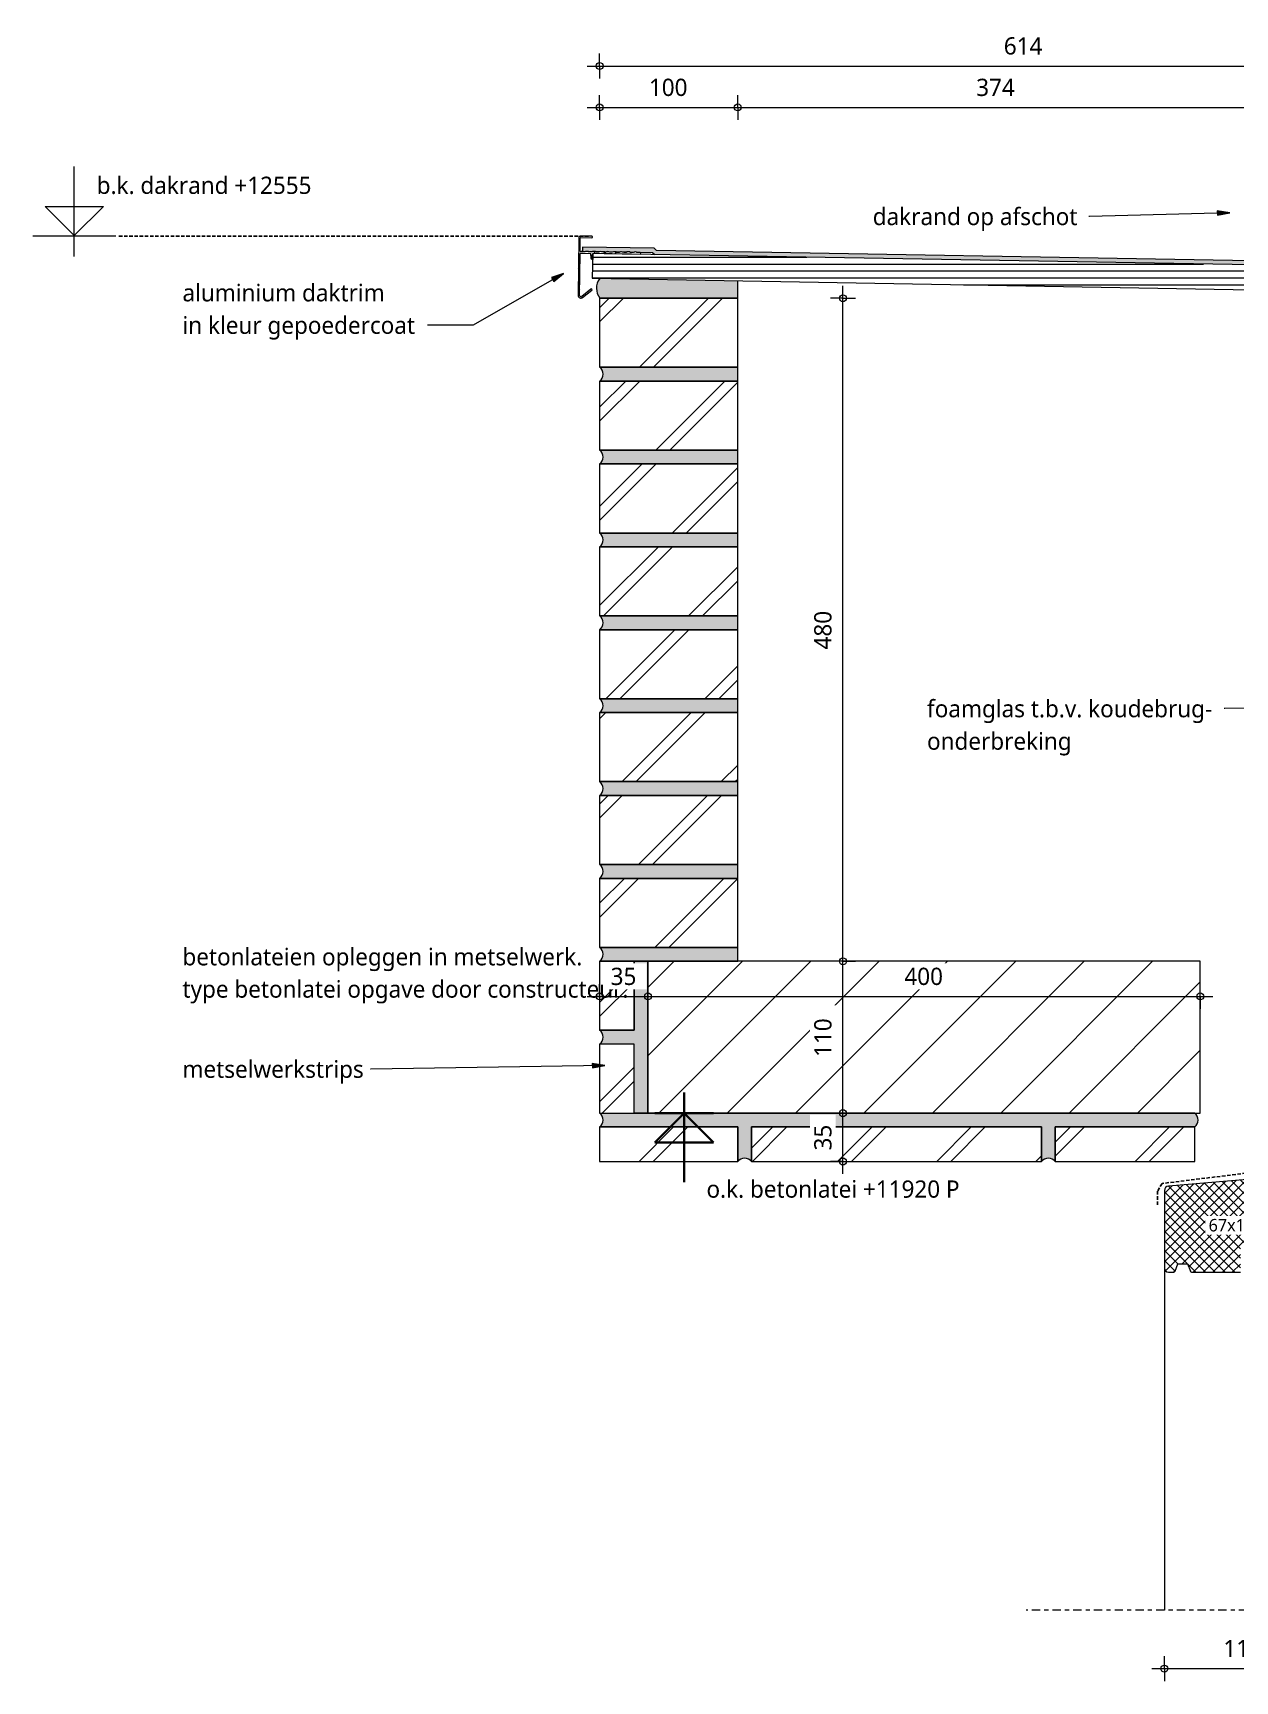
# Model space of a CAD drawing. Header units: millimetres. Extents: x -435 to 27166, y -19117 to 26500.
# Drawn here: x 7078 to 7949, y 6279 to 7472 of the extents above; entities that cross this region are included whole.
import ezdxf

# ---------------------------------------------------------------- set-up
doc = ezdxf.new("R2010")
doc.units = ezdxf.units.MM
doc.linetypes.add('MV_center', pattern=[15, 6, -3, 3, -3])
doc.linetypes.add('MV_hidden', pattern=[3.75, 2.5, -1.25])
for name, color, linetype, lineweight in [('A-ANNO-DIMS', 211, 'Continuous', 13), ('A-ANNO-DIMS-5', 211, 'Continuous', 13), ('A-DETL', 90, 'Continuous', 13), ('A-DETL-GENF', 92, 'Continuous', 18), ('G-ANNO-TEXT', 231, 'Continuous', 13)]:
    doc.layers.add(name, color=color, linetype=linetype, lineweight=lineweight)
doc.styles.add('Segoe UI_2', font='segoeui.ttf', dxfattribs={"height": 9})
doc.styles.add('Segoe UI_3', font='segoeui.ttf', dxfattribs={"height": 12.5})
doc.dimstyles.new('2_5_mm_4', dxfattribs={"dimscale": 304.8, "dimtxt": 13.092049, "dimasz": 0.016404, "dimexe": 0.029528, "dimexo": 0.0625, "dimgap": 0.014764, "dimtad": 1, "dimdec": 0, "dimzin": 0, "dimdsep": 46, "dimtxsty": 'Segoe UI_3', "dimblk1": 'DOTBLANK', "dimblk2": 'DOTBLANK', "dimsah": 1, "dimcen": 0.09, "dimdle": 0.029528, "dimazin": 0, "dimtfac": 1, "dimtdec": 4, "dimtix": 1, "dimtmove": 0, "dimatfit": 3, "dimfxl": 0.029528, "dimfxlon": 1, "dimtvp": 1, "dimtfill": 1, "dimtolj": 1, "dimtzin": 0, "dimarcsym": 2})
pattern_1 = [(45, (0, 0), (-35.92102, 35.92102), []), (45, (10.16, 0), (-35.92102, 35.92102), [])]

# ---------------------------------------------------------------- blocks, each defined once
blk = doc.blocks.new('NLRS_00_DI_maskeer - Type 1-4234982-Details Appartement')
at = {"layer": 'A-DETL-GENF', "linetype": 'MV_center'}
blk.add_line((420, 0), (-100, 0), dxfattribs=at)
blk = doc.blocks.new('DIMBLOCK449-Details Appartement')
at = {"layer": 'A-ANNO-DIMS-5'}
for p, q in [((7488.8, 7418.4), (7488.8, 7427.4)), ((7588.8, 7418.4), (7588.8, 7427.4)), ((7479.8, 7418.4), (7588.8, 7418.4)), ((7488.8, 7418.4), (7488.8, 7409.4)), ((7588.8, 7418.4), (7588.8, 7409.4))]:
    blk.add_line(p, q, dxfattribs=at)
for centre in [(7488.8, 7418.4), (7588.8, 7418.4)]:
    blk.add_circle(centre, 2.5, dxfattribs=at)
at = {"layer": 'A-ANNO-DIMS-5', "color": 0, "insert": (7524.5, 7439.2), "char_height": 12.5, "width": 34.277, "attachment_point": 1, "line_spacing_factor": 1.142579, "style": 'Segoe UI_3', "bg_fill": 3, "box_fill_scale": 1.25, "bg_fill_color": 9, "bg_fill_true_color": 13158600, "bg_fill_transparency": 0}
blk.add_mtext('100', dxfattribs=at)
blk = doc.blocks.new('_DotBlank')
at = {"color": 0, "linetype": 'ByBlock', "lineweight": -2}
blk.add_line((-0.5, 0), (-1, 0), dxfattribs=at)
blk.add_circle((0, 0), 0.5, dxfattribs=at)
blk = doc.blocks.new('DIMBLOCK450-Details Appartement')
at = {"layer": 'A-ANNO-DIMS-5'}
for p, q in [((7588.8, 7418.4), (7588.8, 7427.4)), ((7962.8, 7418.4), (7962.8, 7427.4)), ((7588.8, 7418.4), (7962.8, 7418.4)), ((7588.8, 7418.4), (7588.8, 7409.4)), ((7962.8, 7418.4), (7962.8, 7409.4))]:
    blk.add_line(p, q, dxfattribs=at)
for centre in [(7588.8, 7418.4), (7962.8, 7418.4)]:
    blk.add_circle(centre, 2.5, dxfattribs=at)
at = {"layer": 'A-ANNO-DIMS-5', "color": 0, "insert": (7761.5, 7439.2), "char_height": 12.5, "width": 34.277, "attachment_point": 1, "line_spacing_factor": 1.142579, "style": 'Segoe UI_3', "bg_fill": 3, "box_fill_scale": 1.25, "bg_fill_color": 9, "bg_fill_true_color": 13158600, "bg_fill_transparency": 0}
blk.add_mtext('374', dxfattribs=at)
blk = doc.blocks.new('DIMBLOCK452-Details Appartement')
at = {"layer": 'A-ANNO-DIMS-5'}
for p, q in [((7888.8, 6288.2), (8011.8, 6288.2)), ((7897.8, 6288.2), (7897.8, 6297.2)), ((7897.8, 6288.2), (7897.8, 6279.2)), ((8011.8, 6288.2), (8011.8, 6297.2)), ((8011.8, 6288.2), (8011.8, 6279.2))]:
    blk.add_line(p, q, dxfattribs=at)
for centre in [(7897.8, 6288.2), (8011.8, 6288.2)]:
    blk.add_circle(centre, 2.5, dxfattribs=at)
at = {"layer": 'A-ANNO-DIMS-5', "color": 0, "insert": (7940.5, 6309), "char_height": 12.5, "width": 34.277, "attachment_point": 1, "line_spacing_factor": 1.142579, "style": 'Segoe UI_3', "bg_fill": 3, "box_fill_scale": 1.25, "bg_fill_color": 9, "bg_fill_true_color": 13158600, "bg_fill_transparency": 0}
blk.add_mtext('114', dxfattribs=at)
blk = doc.blocks.new('DIMBLOCK458-Details Appartement')
at = {"layer": 'A-ANNO-DIMS-5'}
for p, q in [((7488.8, 7448.4), (7488.8, 7457.4)), ((8102.8, 7448.4), (8102.8, 7457.4)), ((7479.8, 7448.4), (8102.8, 7448.4)), ((7488.8, 7448.4), (7488.8, 7439.4)), ((8102.8, 7448.4), (8102.8, 7439.4))]:
    blk.add_line(p, q, dxfattribs=at)
for centre in [(7488.8, 7448.4), (8102.8, 7448.4)]:
    blk.add_circle(centre, 2.5, dxfattribs=at)
at = {"layer": 'A-ANNO-DIMS-5', "color": 0, "insert": (7781.5, 7469.2), "char_height": 12.5, "width": 34.277, "attachment_point": 1, "line_spacing_factor": 1.142579, "style": 'Segoe UI_3', "bg_fill": 3, "box_fill_scale": 1.25, "bg_fill_color": 9, "bg_fill_true_color": 13158600, "bg_fill_transparency": 0}
blk.add_mtext('614', dxfattribs=at)
blk = doc.blocks.new('DIMBLOCK460-Details Appartement')
at = {"layer": 'A-ANNO-DIMS-5'}
for p, q in [((7665, 6690.3), (7656, 6690.3)), ((7665, 6646.3), (7665, 6690.3)), ((7665, 6690.3), (7674, 6690.3)), ((7665, 6655.3), (7656, 6655.3)), ((7665, 6655.3), (7674, 6655.3))]:
    blk.add_line(p, q, dxfattribs=at)
for centre in [(7665, 6690.3), (7665, 6655.3)]:
    blk.add_circle(centre, 2.5, dxfattribs=at)
at = {"layer": 'A-ANNO-DIMS-5', "color": 0, "insert": (7644.2, 6663.3), "char_height": 12.5, "width": 22.852, "attachment_point": 1, "rotation": 90, "line_spacing_factor": 1.142579, "style": 'Segoe UI_3', "bg_fill": 3, "box_fill_scale": 1.25, "bg_fill_color": 9, "bg_fill_true_color": 13158600, "bg_fill_transparency": 0}
blk.add_mtext('35', dxfattribs=at)
blk = doc.blocks.new('DIMBLOCK461-Details Appartement')
at = {"layer": 'A-ANNO-DIMS-5'}
for p, q in [((7665, 6800.3), (7656, 6800.3)), ((7665, 6690.3), (7665, 6800.3)), ((7665, 6800.3), (7674, 6800.3)), ((7665, 6690.3), (7656, 6690.3)), ((7665, 6690.3), (7674, 6690.3))]:
    blk.add_line(p, q, dxfattribs=at)
for centre in [(7665, 6800.3), (7665, 6690.3)]:
    blk.add_circle(centre, 2.5, dxfattribs=at)
at = {"layer": 'A-ANNO-DIMS-5', "color": 0, "insert": (7644.2, 6731), "char_height": 12.5, "width": 34.277, "attachment_point": 1, "rotation": 90, "line_spacing_factor": 1.142579, "style": 'Segoe UI_3', "bg_fill": 3, "box_fill_scale": 1.25, "bg_fill_color": 9, "bg_fill_true_color": 13158600, "bg_fill_transparency": 0}
blk.add_mtext('110', dxfattribs=at)
blk = doc.blocks.new('DIMBLOCK462-Details Appartement')
at = {"layer": 'A-ANNO-DIMS-5'}
for p, q in [((7665, 7280.3), (7656, 7280.3)), ((7665, 6800.3), (7665, 7289.3)), ((7665, 7280.3), (7674, 7280.3)), ((7665, 6800.3), (7656, 6800.3)), ((7665, 6800.3), (7674, 6800.3))]:
    blk.add_line(p, q, dxfattribs=at)
for centre in [(7665, 7280.3), (7665, 6800.3)]:
    blk.add_circle(centre, 2.5, dxfattribs=at)
at = {"layer": 'A-ANNO-DIMS-5', "color": 0, "insert": (7644.2, 7026), "char_height": 12.5, "width": 34.277, "attachment_point": 1, "rotation": 90, "line_spacing_factor": 1.142579, "style": 'Segoe UI_3', "bg_fill": 3, "box_fill_scale": 1.25, "bg_fill_color": 9, "bg_fill_true_color": 13158600, "bg_fill_transparency": 0}
blk.add_mtext('480', dxfattribs=at)
blk = doc.blocks.new('DIMBLOCK464-Details Appartement')
at = {"layer": 'A-ANNO-DIMS-5'}
for p, q in [((7488.8, 6774.8), (7488.8, 6783.8)), ((7523.8, 6774.8), (7523.8, 6783.8)), ((7479.8, 6774.8), (7523.8, 6774.8)), ((7488.8, 6774.8), (7488.8, 6765.8)), ((7523.8, 6774.8), (7523.8, 6765.8))]:
    blk.add_line(p, q, dxfattribs=at)
for centre in [(7488.8, 6774.8), (7523.8, 6774.8)]:
    blk.add_circle(centre, 2.5, dxfattribs=at)
at = {"layer": 'A-ANNO-DIMS-5', "color": 0, "insert": (7496.8, 6795.6), "char_height": 12.5, "width": 22.852, "attachment_point": 1, "line_spacing_factor": 1.142579, "style": 'Segoe UI_3', "bg_fill": 3, "box_fill_scale": 1.25, "bg_fill_color": 9, "bg_fill_true_color": 13158600, "bg_fill_transparency": 0}
blk.add_mtext('35', dxfattribs=at)
blk = doc.blocks.new('DIMBLOCK465-Details Appartement')
at = {"layer": 'A-ANNO-DIMS-5'}
for p, q in [((7523.8, 6774.8), (7523.8, 6783.8)), ((7923.8, 6774.8), (7923.8, 6783.8)), ((7523.8, 6774.8), (7932.8, 6774.8)), ((7523.8, 6774.8), (7523.8, 6765.8)), ((7923.8, 6774.8), (7923.8, 6765.8))]:
    blk.add_line(p, q, dxfattribs=at)
for centre in [(7523.8, 6774.8), (7923.8, 6774.8)]:
    blk.add_circle(centre, 2.5, dxfattribs=at)
at = {"layer": 'A-ANNO-DIMS-5', "color": 0, "insert": (7709.5, 6795.6), "char_height": 12.5, "width": 34.277, "attachment_point": 1, "line_spacing_factor": 1.142579, "style": 'Segoe UI_3', "bg_fill": 3, "box_fill_scale": 1.25, "bg_fill_color": 9, "bg_fill_true_color": 13158600, "bg_fill_transparency": 0}
blk.add_mtext('400', dxfattribs=at)

msp = doc.modelspace()

# ---------------------------------------------------------------- hatches: boundary and pattern name
at = {"layer": 'A-DETL-GENF', "lineweight": 13}
h = msp.add_hatch(dxfattribs=at)
h.set_pattern_fill('FP_83', color=254, style=0, pattern_type=2)
h.set_pattern_definition([(45, (0, 0), (-22.45064, 22.45064), []), (45, (7.938, 0), (0, 44.90128), []), (45, (-7.938, 0), (0, 44.90128), [])])
h.paths.add_polyline_path([(7475.1, 7280.3), (7475.6, 7280.3), (7476.1, 7280.5), (7476.5, 7280.7), (7483.2, 7286.2), (7483.3, 7286.5), (7483.3, 7286.8), (7483.2, 7286.9), (7482.8, 7287.1), (7482.6, 7287), (7482.5, 7286.9), (7475.7, 7281.4), (7475.4, 7281.3), (7475.2, 7281.3), (7475, 7281.4), (7474.8, 7281.5), (7474.6, 7281.6), (7474.4, 7281.8), (7474.3, 7282.1), (7474.3, 7282.3), (7474.7, 7312.6), (7475.3, 7312.7), (7476, 7312.8), (7482.4, 7312.7), (7482.5, 7312), (7482.5, 7311.3), (7482.5, 7309.2), (7482.7, 7308.9), (7482.9, 7308.7), (7483.2, 7308.7), (7483.4, 7308.8), (7483.6, 7309.2), (7483.7, 7312), (7483.9, 7312.7), (7492, 7312.6), (7518.2, 7312.3), (7518.5, 7312.5), (7518.6, 7312.7), (7518.6, 7313), (7518.4, 7313.3), (7518.1, 7313.4), (7516.3, 7313.4), (7515.5, 7313.7), (7514.7, 7313.8), (7513.9, 7313.7), (7513.1, 7313.4), (7511.2, 7313.5), (7510.4, 7313.8), (7509.6, 7313.9), (7508.8, 7313.8), (7508, 7313.5), (7506.3, 7313.5), (7505.5, 7313.8), (7504.7, 7313.9), (7503.9, 7313.8), (7503.1, 7313.5), (7501.3, 7313.5), (7500.5, 7313.8), (7499.7, 7313.9), (7498.8, 7313.8), (7498, 7313.6), (7496.3, 7313.6), (7495.5, 7313.9), (7494.7, 7314), (7493.8, 7313.9), (7493, 7313.6), (7491.3, 7313.7), (7490.5, 7313.9), (7489.7, 7314), (7488.8, 7313.9), (7488, 7313.7), (7486.3, 7313.7), (7486, 7314), (7485.7, 7314.1), (7483.7, 7314), (7483.3, 7313.9), (7483, 7313.7), (7481.3, 7313.8), (7480.9, 7314), (7480.7, 7314.1), (7478.5, 7314.1), (7478.3, 7314), (7478, 7313.8), (7476.3, 7313.8), (7476, 7314.1), (7475.7, 7314.2), (7475.2, 7314.2), (7474.9, 7314.3), (7474.7, 7314.4), (7474.8, 7323.9), (7474.9, 7324.1), (7475.2, 7324.2), (7475.3, 7324.2), (7483.3, 7324.2), (7483.7, 7324.4), (7483.7, 7324.7), (7483.7, 7324.9), (7483.5, 7325.1), (7483.2, 7325.2), (7474.9, 7325.2), (7474.5, 7325.1), (7474.2, 7324.9), (7473.9, 7324.5), (7473.8, 7324.2), (7473.7, 7323.8), (7473.3, 7282.3), (7473.3, 7281.8), (7473.5, 7281.3), (7473.8, 7280.9), (7474.2, 7280.6), (7474.6, 7280.4)])
at = {"layer": 'A-DETL-GENF'}
for color, points in [(7, [(8322.8, 7150.3), (8322.8, 7229.9), (8319.8, 7232.9), (8319.8, 7301.1), (7529.9, 7314.9), (7528.4, 7316.5), (7476.4, 7317.3), (7476.4, 7314.3), (7509.2, 7313.8), (7509.6, 7313.9), (7510.2, 7313.8), (7513.9, 7313.7), (7514.7, 7313.8), (7515.4, 7313.7), (7527.1, 7313.5), (7528.7, 7312), (8317.1, 7298.2), (8316.8, 7280.2), (8316.8, 7231.7), (8319.8, 7228.7), (8319.8, 7150.3)]), (9, [(7588.8, 7280.3), (7588.8, 7292.9), (7488.9, 7294.6), (7487.6, 7292.4), (7486.7, 7290), (7486.5, 7287.4), (7486.8, 7284.9), (7487.6, 7282.5), (7489, 7280.3), (7554.6, 7280.3)]), (9, [(7588.8, 7220.3), (7588.8, 7230.3), (7488.8, 7230.3), (7489.9, 7229.3), (7490.6, 7228.1), (7491.1, 7226.7), (7491.3, 7225.3), (7491.1, 7223.8), (7490.6, 7222.5), (7489.9, 7221.3), (7488.8, 7220.3)]), (9, [(7588.8, 7160.3), (7588.8, 7170.3), (7488.8, 7170.3), (7489.9, 7169.3), (7490.7, 7168.1), (7491.2, 7166.7), (7491.4, 7165.3), (7491.2, 7163.8), (7490.7, 7162.5), (7489.9, 7161.3), (7488.8, 7160.3)]), (9, [(7588.8, 7100.3), (7588.8, 7110.3), (7488.8, 7110.3), (7489.9, 7109.3), (7490.7, 7108.1), (7491.2, 7106.7), (7491.4, 7105.3), (7491.2, 7103.8), (7490.7, 7102.5), (7489.9, 7101.3), (7488.8, 7100.3)]), (9, [(7588.8, 7040.3), (7588.8, 7050.3), (7488.8, 7050.3), (7489.9, 7049.3), (7490.6, 7048.1), (7491.1, 7046.7), (7491.3, 7045.3), (7491.1, 7043.8), (7490.6, 7042.5), (7489.9, 7041.3), (7488.8, 7040.3)]), (9, [(7588.8, 6980.3), (7588.8, 6990.3), (7488.8, 6990.3), (7489.9, 6989.3), (7490.7, 6988.1), (7491.2, 6986.7), (7491.4, 6985.3), (7491.2, 6983.8), (7490.7, 6982.5), (7489.9, 6981.3), (7488.8, 6980.3)]), (9, [(7588.8, 6920.3), (7588.8, 6930.3), (7488.8, 6930.3), (7489.9, 6929.3), (7490.7, 6928.1), (7491.2, 6926.7), (7491.4, 6925.3), (7491.2, 6923.8), (7490.7, 6922.5), (7489.9, 6921.3), (7488.8, 6920.3)]), (9, [(7588.8, 6860.3), (7588.8, 6870.3), (7488.8, 6870.3), (7489.9, 6869.3), (7490.6, 6868.1), (7491.1, 6866.7), (7491.3, 6865.3), (7491.1, 6863.8), (7490.6, 6862.5), (7489.9, 6861.3), (7488.8, 6860.3), (7554.6, 6860.3)]), (9, [(7588.8, 6800.3), (7588.8, 6810.3), (7488.8, 6810.3), (7489.9, 6809.3), (7490.7, 6808.1), (7491.2, 6806.7), (7491.4, 6805.3), (7491.2, 6803.8), (7490.7, 6802.5), (7489.9, 6801.3), (7488.8, 6800.3), (7554.6, 6800.3)]), (9, [(7513.8, 6690.3), (7523.8, 6690.3), (7523.8, 6800.3), (7513.8, 6800.3), (7513.8, 6750.3), (7488.8, 6750.3), (7489.9, 6749.3), (7490.7, 6748.1), (7491.2, 6746.7), (7491.4, 6745.3), (7491.2, 6743.8), (7490.7, 6742.5), (7489.9, 6741.3), (7488.8, 6740.3), (7513.8, 6740.3)]), (9, [(7588.8, 6655.3), (7589.8, 6656.3), (7591, 6657.1), (7592.4, 6657.6), (7593.8, 6657.8), (7595.2, 6657.6), (7596.6, 6657.1), (7597.8, 6656.3), (7598.8, 6655.3), (7598.8, 6680.3), (7808.8, 6680.3), (7808.8, 6655.3), (7809.8, 6656.3), (7811, 6657.1), (7812.4, 6657.6), (7813.8, 6657.8), (7815.2, 6657.6), (7816.6, 6657.1), (7817.8, 6656.3), (7818.8, 6655.3), (7818.8, 6680.3), (7919.8, 6680.3), (7920.9, 6681.5), (7921.7, 6682.9), (7922.1, 6684.5), (7922.1, 6686.1), (7921.7, 6687.7), (7920.9, 6689.1), (7919.8, 6690.3), (7488.8, 6690.3), (7489.9, 6689.3), (7490.6, 6688.1), (7491.1, 6686.7), (7491.3, 6685.3), (7491.1, 6683.8), (7490.6, 6682.5), (7489.9, 6681.3), (7488.8, 6680.3), (7588.8, 6680.3), (7588.8, 6678.8)])]:
    msp.add_hatch(color=color, dxfattribs=at).paths.add_polyline_path(points)
at = {"layer": 'A-DETL-GENF', "lineweight": 13}
h = msp.add_hatch(dxfattribs=at)
h.set_pattern_fill('FP_36', color=254, style=0, pattern_type=2)
h.set_pattern_definition([(0, (0, 0), (0, 5), [])])
h.paths.add_polyline_path([(8316.8, 7280.2), (8317.1, 7298.2), (7483.8, 7312.7), (7483.5, 7294.7), (8147.5, 7283.1)])
h = msp.add_hatch(dxfattribs=at)
h.set_pattern_fill('FP_10', color=57, style=0, pattern_type=2)
h.set_pattern_definition(pattern_1)
h.paths.add_polyline_path([(7488.8, 7170.3), (7588.8, 7170.3), (7588.8, 7220.3), (7488.8, 7220.3)])
h.paths.add_polyline_path([(7588.8, 7230.3), (7588.8, 7280.3), (7488.8, 7280.3), (7488.8, 7230.3)])
h = msp.add_hatch(dxfattribs=at)
h.set_pattern_fill('FP_10', color=57, style=0, pattern_type=2)
h.set_pattern_definition(pattern_1)
h.paths.add_polyline_path([(7488.8, 6990.3), (7588.8, 6990.3), (7588.8, 7040.3), (7488.8, 7040.3)])
h.paths.add_polyline_path([(7588.8, 7050.3), (7588.8, 7100.3), (7488.8, 7100.3), (7488.8, 7050.3)])
h.paths.add_polyline_path([(7588.8, 7110.3), (7588.8, 7160.3), (7488.8, 7160.3), (7488.8, 7110.3)])
h = msp.add_hatch(dxfattribs=at)
h.set_pattern_fill('FP_10', color=57, style=0, pattern_type=2)
h.set_pattern_definition(pattern_1)
h.paths.add_polyline_path([(7588.8, 6810.3), (7588.8, 6860.3), (7488.8, 6860.3), (7488.8, 6810.3), (7554.6, 6810.3)])
h.paths.add_polyline_path([(7588.8, 6870.3), (7588.8, 6920.3), (7488.8, 6920.3), (7488.8, 6870.3), (7554.6, 6870.3)])
h.paths.add_polyline_path([(7588.8, 6930.3), (7588.8, 6980.3), (7488.8, 6980.3), (7488.8, 6930.3)])
h = msp.add_hatch(dxfattribs=at)
h.set_pattern_fill('FP_10', color=57, style=0, pattern_type=2)
h.set_pattern_definition(pattern_1)
h.paths.add_polyline_path([(7488.8, 6750.3), (7513.8, 6750.3), (7513.8, 6800.3), (7488.8, 6800.3)])
h = msp.add_hatch(dxfattribs=at)
h.set_pattern_fill('FP_78', color=250, style=0, pattern_type=2)
h.set_pattern_definition([(45, (0, 0), (-24.74874, 24.74874), [])])
h.paths.add_polyline_path([(7554.6, 6690.3), (7923.8, 6690.3), (7923.8, 6800.3), (7523.8, 6800.3), (7523.8, 6690.3)])
h = msp.add_hatch(dxfattribs=at)
h.set_pattern_fill('FP_10', color=57, style=0, pattern_type=2)
h.set_pattern_definition(pattern_1)
h.paths.add_polyline_path([(7488.8, 6690.3), (7513.8, 6690.3), (7513.8, 6740.3), (7488.8, 6740.3)])
h = msp.add_hatch(dxfattribs=at)
h.set_pattern_fill('FP_10', color=57, style=0, pattern_type=2)
h.set_pattern_definition(pattern_1)
h.paths.add_polyline_path([(7488.8, 6655.3), (7588.8, 6655.3), (7588.8, 6680.3), (7488.8, 6680.3), (7488.8, 6678.8)])
h.paths.add_polyline_path([(7808.8, 6655.3), (7808.8, 6680.3), (7598.8, 6680.3), (7598.8, 6655.3), (7673.1, 6655.3)])
h.paths.add_polyline_path([(7910.3, 6655.3), (7919.8, 6655.3), (7919.8, 6680.3), (7818.8, 6680.3), (7818.8, 6655.3)])
h = msp.add_hatch(dxfattribs=at)
h.set_pattern_fill('FP_20', color=250, style=0, pattern_type=2)
h.set_pattern_definition([(45, (0, 0), (-3.535534, 3.535534), []), (135, (0, 0), (-3.535534, -3.535534), [])])
h.paths.add_polyline_path([(7904.6, 6575.2), (7904.9, 6575.2), (7905.1, 6575.3), (7905.3, 6575.4), (7905.4, 6575.6), (7905.5, 6575.8), (7907.5, 6581.2), (7914.6, 6581.2), (7916.7, 6575.6), (7916.8, 6575.4), (7917, 6575.3), (7917.3, 6575.2), (7917.5, 6575.2), (7952.8, 6575.2), (7952.8, 6592.2), (8008.8, 6592.2), (8009.6, 6592.3), (8010.3, 6592.6), (8010.9, 6593.1), (8011.4, 6593.7), (8011.7, 6594.4), (8011.8, 6595.2), (8011.8, 6639.3), (8011.7, 6640.1), (8011.4, 6640.8), (8010.9, 6641.4), (8010.3, 6641.9), (8009.6, 6642.2), (8008.8, 6642.3), (7990.8, 6642.3), (7990.8, 6632.3), (7990.7, 6631.6), (7990.5, 6631), (7990.1, 6630.5), (7989.6, 6630.1), (7989, 6629.9), (7988.3, 6629.8), (7987.7, 6629.9), (7987.1, 6630.1), (7986.5, 6630.5), (7986.1, 6631), (7985.9, 6631.6), (7985.8, 6632.3), (7979.3, 6632.3), (7979.2, 6631.6), (7979, 6631), (7978.6, 6630.5), (7978.1, 6630.1), (7977.5, 6629.9), (7976.8, 6629.8), (7976.2, 6629.9), (7975.6, 6630.1), (7975, 6630.5), (7974.6, 6631), (7974.4, 6631.6), (7974.3, 6632.3), (7967.8, 6632.3), (7967.7, 6631.6), (7967.5, 6631), (7967.1, 6630.5), (7966.6, 6630.1), (7966, 6629.9), (7965.3, 6629.8), (7964.7, 6629.9), (7964.1, 6630.1), (7963.5, 6630.5), (7963.1, 6631), (7962.9, 6631.6), (7962.8, 6632.3), (7962.8, 6642.2), (7957.8, 6642.2), (7900.8, 6637.4), (7900.1, 6637.3), (7899.4, 6637), (7898.7, 6636.5), (7898.3, 6635.9), (7898, 6635.2), (7897.8, 6634.4), (7897.8, 6578.2), (7897.9, 6577.4), (7898.2, 6576.7), (7898.7, 6576.1), (7899.3, 6575.6), (7900, 6575.3), (7900.8, 6575.2)])
at = {"layer": 'G-ANNO-TEXT'}
for points in [[(7945.1, 7342.1), (7936.1, 7343.5), (7936.2, 7340.3)], [(7462.6, 7298.3), (7454, 7295.2), (7455.6, 7292.5)], [(7492.6, 6724.8), (7483.5, 6726.2), (7483.6, 6723.1)]]:
    msp.add_hatch(color=7, dxfattribs=at).paths.add_polyline_path(points)

# ---------------------------------------------------------------- linework, layer by layer
at = {"layer": 'A-DETL', "lineweight": 18}
for p, q in [((7108.4, 7310.6), (7108.4, 7375.6)), ((7108.4, 7325.6), (7087.2, 7346.8)), ((7087.2, 7346.8), (7129.6, 7346.8)), ((7108.4, 7325.6), (7129.6, 7346.8)), ((7138.4, 7325.3), (7078.4, 7325.3)), ((7473.7, 7323.8), (7473.3, 7282.3)), ((7474.7, 7314.4), (7474.8, 7323.7)), ((7483.2, 7325.2), (7475.3, 7325.3)), ((7475.3, 7324.2), (7483.2, 7324.1)), ((7528.4, 7316.5), (7476.4, 7317.3)), ((7476.4, 7317.3), (7476.4, 7314.3)), ((7476.4, 7314.3), (7508.8, 7313.8)), ((7480.3, 7314.1), (7478.9, 7314.1)), ((7485.3, 7314.1), (7484.4, 7314.1)), ((7529.9, 7314.9), (7528.4, 7316.5)), ((8319.8, 7301.1), (7529.9, 7314.9)), ((7474.3, 7282.3), (7474.7, 7312.6)), ((7476, 7312.8), (7482.4, 7312.7)), ((7478, 7313.8), (7476.3, 7313.8)), ((7483, 7313.7), (7481.3, 7313.8)), ((7482.5, 7311.3), (7482.5, 7309.2)), ((7483.8, 7312.7), (7483.5, 7294.7)), ((7483.6, 7309.2), (7483.6, 7311.3)), ((8317.1, 7298.2), (7483.8, 7312.7)), ((7488, 7313.7), (7486.3, 7313.7)), ((7493, 7313.6), (7491.3, 7313.7)), ((7492, 7312.6), (7518.1, 7312.3)), ((7498, 7313.6), (7496.3, 7313.6)), ((7503.1, 7313.5), (7501.3, 7313.5)), ((7508, 7313.5), (7506.3, 7313.5)), ((7510.4, 7313.8), (7513.9, 7313.7)), ((7513.1, 7313.4), (7511.2, 7313.5)), ((7515.5, 7313.7), (7527.1, 7313.5)), ((7518.1, 7313.4), (7516.3, 7313.4)), ((7527.1, 7313.5), (7528.7, 7312)), ((7483.5, 7294.7), (8316.8, 7280.2)), ((7588.8, 7280.3), (7588.8, 7292.9)), ((7482.5, 7286.9), (7475.9, 7281.5)), ((7476.5, 7280.7), (7483.1, 7286.1)), ((7588.8, 7280.3), (7488.8, 7280.3)), ((7488.8, 7280.3), (7488.8, 7230.3)), ((7489, 7280.3), (7588.8, 7280.3)), ((7588.8, 7230.3), (7588.8, 7280.3)), ((7488.8, 7230.3), (7588.8, 7230.3)), ((7588.8, 7230.3), (7488.8, 7230.3)), ((7588.8, 7220.3), (7488.8, 7220.3)), ((7488.8, 7220.3), (7488.8, 7170.3)), ((7488.8, 7220.3), (7588.8, 7220.3)), ((7588.8, 7220.3), (7588.8, 7230.3)), ((7588.8, 7170.3), (7588.8, 7220.3)), ((7488.8, 7170.3), (7588.8, 7170.3)), ((7588.8, 7170.3), (7488.8, 7170.3)), ((7588.8, 7160.3), (7488.8, 7160.3)), ((7488.8, 7160.3), (7488.8, 7110.3)), ((7488.8, 7160.3), (7588.8, 7160.3)), ((7588.8, 7160.3), (7588.8, 7170.3)), ((7588.8, 7110.3), (7588.8, 7160.3)), ((7488.8, 7110.3), (7588.8, 7110.3)), ((7588.8, 7110.3), (7488.8, 7110.3)), ((7588.8, 7100.3), (7488.8, 7100.3)), ((7488.8, 7100.3), (7488.8, 7050.3)), ((7488.8, 7100.3), (7588.8, 7100.3)), ((7588.8, 7100.3), (7588.8, 7110.3)), ((7588.8, 7050.3), (7588.8, 7100.3)), ((7488.8, 7050.3), (7588.8, 7050.3)), ((7588.8, 7050.3), (7488.8, 7050.3)), ((7588.8, 7040.3), (7488.8, 7040.3)), ((7488.8, 7040.3), (7488.8, 6990.3)), ((7488.8, 7040.3), (7588.8, 7040.3)), ((7588.8, 7040.3), (7588.8, 7050.3)), ((7588.8, 6990.3), (7588.8, 7040.3)), ((7488.8, 6990.3), (7588.8, 6990.3)), ((7588.8, 6990.3), (7488.8, 6990.3)), ((7588.8, 6980.3), (7488.8, 6980.3)), ((7488.8, 6980.3), (7488.8, 6930.3)), ((7488.8, 6980.3), (7588.8, 6980.3)), ((7588.8, 6980.3), (7588.8, 6990.3)), ((7588.8, 6930.3), (7588.8, 6980.3)), ((7488.8, 6930.3), (7588.8, 6930.3)), ((7588.8, 6930.3), (7488.8, 6930.3)), ((7588.8, 6920.3), (7488.8, 6920.3)), ((7488.8, 6920.3), (7488.8, 6870.3)), ((7488.8, 6920.3), (7588.8, 6920.3)), ((7588.8, 6920.3), (7588.8, 6930.3)), ((7588.8, 6870.3), (7588.8, 6920.3)), ((7488.8, 6870.3), (7588.8, 6870.3)), ((7588.8, 6870.3), (7488.8, 6870.3)), ((7588.8, 6860.3), (7588.8, 6870.3)), ((7588.8, 6860.3), (7488.8, 6860.3)), ((7488.8, 6860.3), (7488.8, 6810.3)), ((7488.8, 6860.3), (7588.8, 6860.3)), ((7588.8, 6810.3), (7588.8, 6860.3)), ((7488.8, 6810.3), (7588.8, 6810.3)), ((7588.8, 6810.3), (7488.8, 6810.3)), ((7588.8, 6800.3), (7588.8, 6810.3)), ((7513.8, 6800.3), (7488.8, 6800.3)), ((7488.8, 6800.3), (7488.8, 6750.3)), ((7488.8, 6800.3), (7588.8, 6800.3)), ((7513.8, 6750.3), (7513.8, 6800.3)), ((7523.8, 6800.3), (7513.8, 6800.3)), ((7513.8, 6800.3), (7513.8, 6750.3)), ((7923.8, 6800.3), (7523.8, 6800.3)), ((7523.8, 6800.3), (7523.8, 6690.3)), ((7523.8, 6690.3), (7523.8, 6800.3)), ((7923.8, 6690.3), (7923.8, 6800.3)), ((7488.8, 6750.3), (7513.8, 6750.3)), ((7513.8, 6750.3), (7488.8, 6750.3)), ((7513.8, 6740.3), (7488.8, 6740.3)), ((7488.8, 6740.3), (7488.8, 6690.3)), ((7513.8, 6690.3), (7513.8, 6740.3)), ((7488.8, 6690.3), (7513.8, 6690.3)), ((7513.8, 6690.3), (7523.8, 6690.3)), ((7919.8, 6690.3), (7513.8, 6690.3)), ((7523.8, 6690.3), (7923.8, 6690.3)), ((7588.8, 6680.3), (7488.8, 6680.3)), ((7488.8, 6680.3), (7488.8, 6655.3)), ((7488.8, 6680.3), (7588.8, 6680.3)), ((7588.8, 6655.3), (7588.8, 6680.3)), ((7588.8, 6680.3), (7588.8, 6655.3)), ((7598.8, 6680.3), (7598.8, 6655.3)), ((7808.8, 6680.3), (7598.8, 6680.3)), ((7598.8, 6655.3), (7598.8, 6680.3)), ((7598.8, 6680.3), (7808.8, 6680.3)), ((7808.8, 6655.3), (7808.8, 6680.3)), ((7808.8, 6680.3), (7808.8, 6655.3)), ((7818.8, 6680.3), (7818.8, 6655.3)), ((7919.8, 6680.3), (7818.8, 6680.3)), ((7818.8, 6655.3), (7818.8, 6680.3)), ((7818.8, 6680.3), (7919.8, 6680.3)), ((7919.8, 6655.3), (7919.8, 6680.3)), ((7488.8, 6655.3), (7588.8, 6655.3)), ((7598.8, 6655.3), (7808.8, 6655.3)), ((7818.8, 6655.3), (7919.8, 6655.3)), ((7897.8, 6634.4), (7897.8, 6578.2)), ((7957.8, 6642.2), (7900.8, 6637.4)), ((7897.8, 6578.2), (7897.8, 6330.4)), ((7900.8, 6575.2), (7904.6, 6575.2)), ((7905.5, 6575.8), (7907.5, 6581.2)), ((7907.5, 6581.2), (7914.6, 6581.2)), ((7914.6, 6581.2), (7916.6, 6575.8)), ((7917.5, 6575.2), (7952.8, 6575.2))]:
    msp.add_line(p, q, dxfattribs=at)
at = {"layer": 'A-DETL', "linetype": 'MV_hidden', "lineweight": 25}
for p, q in [((7480.7, 7325.3), (7140.7, 7325.3)), ((7960.6, 6647.3), (7896.1, 6639.4)), ((7896.1, 6639.4), (7892.9, 6633.9)), ((7892.9, 6633.9), (7892.9, 6623.9))]:
    msp.add_line(p, q, dxfattribs=at)
at = {"layer": 'A-DETL', "lineweight": 35}
for p, q in [((7550, 6705.3), (7550, 6640.3)), ((7550, 6690.3), (7528.8, 6669.1)), ((7528.8, 6690.3), (7571.2, 6690.3)), ((7550, 6690.3), (7571.2, 6669.1)), ((7528.8, 6669.1), (7571.2, 6669.1))]:
    msp.add_line(p, q, dxfattribs=at)
at = {"layer": 'A-DETL', "lineweight": 18}
for centre, radius, start, end in [((7475.2, 7323.8), 1.5, 89.3569, 179.3569), ((7475.4, 7315.4), 1.22, 235.7086, 274.6242), ((7475.3, 7323.7), 0.5, 89.3569, 179.3569), ((7475.6, 7313.3), 0.855, 34.6033, 98.7883), ((7478.8, 7313.3), 0.902, 80.7573, 142.4272), ((7480.5, 7313.1), 1.02, 38.4874, 102.4299), ((7484.1, 7312.4), 1.73, 81.1372, 127.3778), ((7483.2, 7324.7), 0.525, 269.3569, 89.3569), ((7485.5, 7313.1), 0.976, 37.1266, 103.1564), ((7489.6, 7310), 4.04, 65.3282, 113.3856), ((7494.6, 7310.4), 3.61, 62.5618, 116.1519), ((7499.6, 7310.1), 3.78, 63.8232, 114.8905), ((7476, 7307.9), 4.85, 89.3569, 105.8717), ((7477.3, 7311.3), 5.25, 359.3569, 15.2237), ((7483, 7309.2), 0.525, 179.3569, 359.3569), ((7488.8, 7311.2), 5.25, 163.49, 179.3569), ((7504.6, 7310.1), 3.74, 63.7929, 114.9209), ((7509.6, 7310.4), 3.47, 62.7789, 117.3643), ((7514.6, 7310.4), 3.4, 60.755, 116.53), ((7518.1, 7312.8), 0.525, 269.3569, 89.3569), ((7498.1, 7287.5), 11.6, 142.2622, 218.4563), ((7475.3, 7282.3), 2, 179.3569, 309.3569), ((7475.3, 7282.3), 0.95, 179.3569, 309.3569), ((7482.8, 7286.5), 0.525, 309.3569, 129.3569), ((7485.1, 7225.3), 6.25, 306.8699, 53.1301), ((7485.2, 7165.3), 6.19, 306.0664, 53.9336), ((7485.2, 7105.3), 6.19, 306.0664, 53.9336), ((7485.1, 7045.3), 6.25, 306.8699, 53.1301), ((7485.2, 6985.3), 6.19, 306.1133, 53.8867), ((7485.2, 6925.3), 6.19, 306.0664, 53.9336), ((7485.1, 6865.3), 6.25, 306.8699, 53.1301), ((7485.2, 6805.3), 6.19, 306.1133, 53.8867), ((7485.2, 6745.3), 6.18, 305.9747, 54.0253), ((7485.1, 6685.3), 6.25, 306.8699, 53.1301), ((7915.8, 6685.3), 6.43, 308.9309, 51.0691), ((7593.8, 6651.5), 6.25, 36.8699, 143.1301), ((7813.8, 6651.5), 6.25, 36.8699, 143.1301), ((7901, 6634.2), 3.23, 93.9568, 176.0432), ((7900.8, 6578.2), 3, 180, 270), ((7904.6, 6576.2), 1, 270, 340), ((7917.5, 6576.2), 1, 200, 270)]:
    msp.add_arc(centre, radius, start, end, dxfattribs=at)
at = {"layer": 'G-ANNO-TEXT', "color": 250}
for p, q in [((7843.6, 7339.5), (7843.2, 7339.5)), ((7945.1, 7342.1), (7843.6, 7339.5)), ((7945.1, 7342.1), (7936.1, 7343.5)), ((7936.1, 7343.5), (7936.2, 7340.3)), ((7936.2, 7340.3), (7945.1, 7342.1)), ((7462.6, 7298.3), (7397.2, 7260.7)), ((7462.6, 7298.3), (7454, 7295.2)), ((7454, 7295.2), (7455.6, 7292.5)), ((7455.6, 7292.5), (7462.6, 7298.3)), ((7364.5, 7260.7), (7364.2, 7260.7)), ((7397.2, 7260.7), (7364.5, 7260.7)), ((7941.5, 6983.2), (7941.1, 6983.2)), ((8135.8, 6985.8), (7941.5, 6983.2)), ((7323.2, 6722.1), (7322.9, 6722.1)), ((7492.6, 6724.8), (7323.2, 6722.1)), ((7492.6, 6724.8), (7483.5, 6726.2)), ((7483.5, 6726.2), (7483.6, 6723.1)), ((7483.6, 6723.1), (7492.6, 6724.8))]:
    msp.add_line(p, q, dxfattribs=at)

# ---------------------------------------------------------------- block references
at = {"layer": 'A-DETL-GENF', "linetype": 'MV_center'}
msp.add_blockref('NLRS_00_DI_maskeer - Type 1-4234982-Details Appartement', (7897.8, 6330.4), dxfattribs=at)

# ---------------------------------------------------------------- texts
at = {"layer": 'G-ANNO-TEXT', "color": 7, "char_height": 12.5, "attachment_point": 1, "style": 'Segoe UI_3'}
for s, insert, width in [('b.k. dakrand +12555', (7124.6, 7368.3), 192.405), ('dakrand op afschot', (7686.6, 7345.7), 180.781), ('aluminium daktrim', (7186.7, 7290.5), 177.173), ('in kleur gepoedercoat', (7186.7, 7267), 206.034), ('foamglas t.b.v. koudebrug-', (7725.9, 6989.4), 251.73), ('onderbreking', (7725.9, 6965.9), 126.266), ('betonlateien opleggen in metselwerk.', (7186.7, 6809.8), 353.544), ('type betonlatei opgave door constructeur.', (7186.7, 6786.4), 395.232), ('metselwerkstrips', (7186.7, 6728.4), 155.928), ('o.k. betonlatei +11920 P', (7566.2, 6641.6), 229.283)]:
    msp.add_mtext(s, dxfattribs=dict(at, insert=insert, width=width))

# ---------------------------------------------------------------- dimensions: what is measured, and where the dimension line sits
at = {"layer": 'A-ANNO-DIMS'}
for base, p1, p2, override, picture, middle in [((7588.8, 7418.4), (7488.8, 7409.4), (7588.8, 7409.4), {"dimpost": '<>', "dimfxl": 100}, 'DIMBLOCK449-Details Appartement', (7538.8, 7429.4)), ((8011.8, 6288.2), (7897.8, 6297.2), (8011.8, 6297.2), {"dimpost": '<>', "dimfxl": 113.98923}, 'DIMBLOCK452-Details Appartement', (7954.8, 6299.1))]:
    dim = msp.add_linear_dim(base=base, p1=p1, p2=p2, dimstyle='2_5_mm_4', override=override, dxfattribs=at)
    dim.commit()
    dim.dimension.update_dxf_attribs({"geometry": picture, "text_midpoint": middle})

# ---------------------------------------------------------------- next in the draw order: texts
at = {"layer": 'G-ANNO-TEXT', "color": 7, "insert": (7929.8, 6613.7), "char_height": 9, "width": 51.308, "attachment_point": 1, "style": 'Segoe UI_2', "bg_fill": 3, "box_fill_scale": 1.25, "bg_fill_color": 9, "bg_fill_true_color": 13158600, "bg_fill_transparency": 0}
msp.add_mtext('67x114', dxfattribs=at)

# ---------------------------------------------------------------- next in the draw order: dimensions: what is measured, and where the dimension line sits
at = {"layer": 'A-ANNO-DIMS'}
for base, p1, p2, override, picture, middle in [((7962.8, 7418.4), (7588.8, 7409.4), (7962.8, 7409.4), {"dimpost": '<>', "dimfxl": 374.000011}, 'DIMBLOCK450-Details Appartement', (7775.8, 7429.4)), ((7523.8, 6774.8), (7488.8, 6783.8), (7523.8, 6783.8), {"dimpost": '<>', "dimfxl": 35}, 'DIMBLOCK464-Details Appartement', (7506.3, 6785.7))]:
    dim = msp.add_linear_dim(base=base, p1=p1, p2=p2, dimstyle='2_5_mm_4', override=override, dxfattribs=at)
    dim.commit()
    dim.dimension.update_dxf_attribs({"geometry": picture, "text_midpoint": middle})
dim = msp.add_linear_dim(base=(7665, 6690.3), p1=(7656, 6655.3), p2=(7656, 6690.3), angle=90, dimstyle='2_5_mm_4', override={"dimpost": '<>', "dimfxl": 34.999916}, dxfattribs=at)
dim.commit()
dim.dimension.update_dxf_attribs({"geometry": 'DIMBLOCK460-Details Appartement', "text_midpoint": (7654, 6672.8)})

# ---------------------------------------------------------------- next in the draw order: dimensions: what is measured, and where the dimension line sits
dim = msp.add_linear_dim(base=(8102.8, 7448.4), p1=(7488.8, 7439.4), p2=(8102.8, 7457.4), dimstyle='2_5_mm_4', override={"dimpost": '<>', "dimfxl": 614.263798}, dxfattribs=at)
dim.commit()
dim.dimension.update_dxf_attribs({"geometry": 'DIMBLOCK458-Details Appartement', "text_midpoint": (7795.8, 7459.4)})
dim = msp.add_linear_dim(base=(7665, 6800.3), p1=(7656, 6690.3), p2=(7656, 6800.3), angle=90, dimstyle='2_5_mm_4', override={"dimpost": '<>', "dimfxl": 110}, dxfattribs=at)
dim.commit()
dim.dimension.update_dxf_attribs({"geometry": 'DIMBLOCK461-Details Appartement', "text_midpoint": (7654, 6745.3)})

# ---------------------------------------------------------------- next in the draw order: dimensions: what is measured, and where the dimension line sits
dim = msp.add_linear_dim(base=(7665, 7280.3), p1=(7656, 6800.3), p2=(7656, 7280.3), angle=90, dimstyle='2_5_mm_4', override={"dimpost": '<>', "dimfxl": 480}, dxfattribs=at)
dim.commit()
dim.dimension.update_dxf_attribs({"geometry": 'DIMBLOCK462-Details Appartement', "text_midpoint": (7654, 7040.3)})

# ---------------------------------------------------------------- next in the draw order: dimensions: what is measured, and where the dimension line sits
dim = msp.add_linear_dim(base=(7923.8, 6774.8), p1=(7523.8, 6783.8), p2=(7923.8, 6783.8), dimstyle='2_5_mm_4', override={"dimpost": '<>', "dimfxl": 400}, dxfattribs=at)
dim.commit()
dim.dimension.update_dxf_attribs({"geometry": 'DIMBLOCK465-Details Appartement', "text_midpoint": (7723.8, 6785.7)})

doc.saveas('drawing.dxf')
